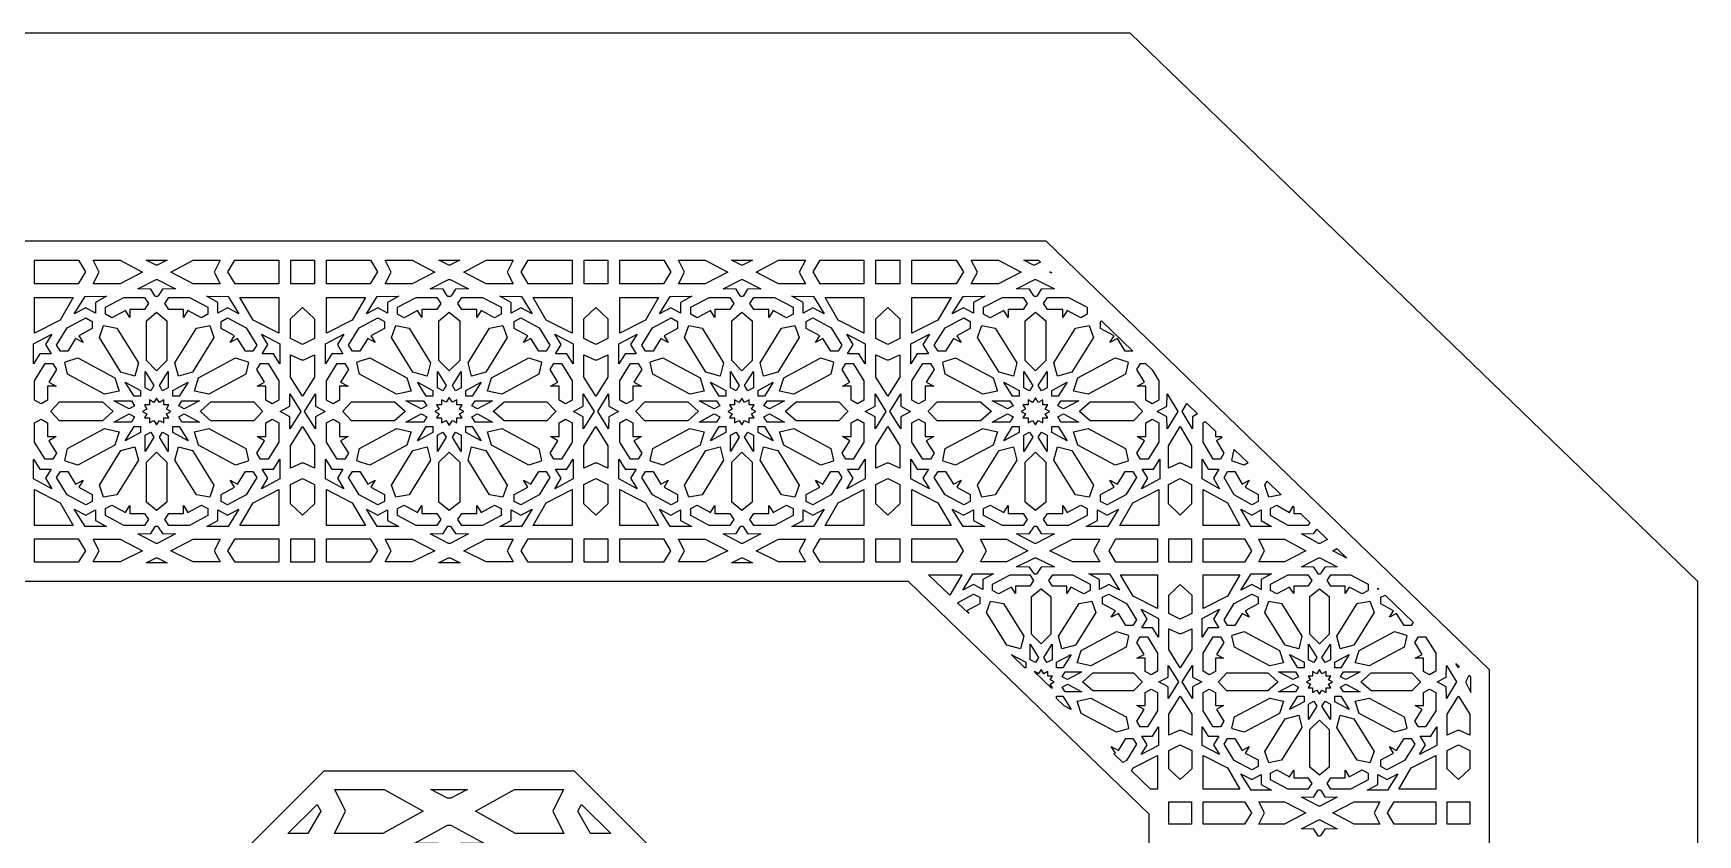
# Model space of a CAD drawing. Extents: x -330 to 330, y -275 to 275.
# Drawn here: x -110 to 330, y 63.1 to 275 of the extents above; entities that cross this region are included whole.
import ezdxf

# ---------------------------------------------------------------- set-up
doc = ezdxf.new("R2010")
doc.units = 0
doc.layers.add('LAYER_1', color=18, linetype='CONTINUOUS')
doc.layers.add('LAYER_2', color=150, linetype='CONTINUOUS')

msp = doc.modelspace()

# ---------------------------------------------------------------- linework, layer by layer
at = {"layer": 'LAYER_1'}
for points in [[(-330, 275), (-330, -275), (330, -275), (330, 130), (180, 275)], [(-96.17, 211.91), (-98.08, 208.73), (-104, 208.73), (-109.61, 208.73), (-109.61, 215), (-98.03, 215)], [(-81.09, 211.87), (-87.01, 208.74), (-94.14, 208.74), (-92.53, 211.87), (-94.14, 215), (-87.01, 215)], [(-77.21, 213.7), (-77.34, 213.72), (-77.47, 213.7), (-80.11, 215), (-74.58, 215)], [(-62.17, 211.87), (-60.56, 208.74), (-67.68, 208.74), (-73.61, 211.87), (-67.68, 215), (-60.56, 215)], [(-45.08, 208.73), (-50.69, 208.73), (-56.62, 208.73), (-58.52, 211.91), (-56.67, 215), (-45.08, 215)], [(-35.62, 208.73), (-41.92, 208.73), (-41.92, 215), (-35.62, 215)], [(-18.98, 211.91), (-20.88, 208.73), (-26.82, 208.73), (-32.44, 208.73), (-32.44, 215), (-20.83, 215)], [(-3.86, 211.87), (-9.79, 208.74), (-16.93, 208.74), (-15.32, 211.87), (-16.93, 215), (-9.79, 215)], [(0.14, 213.7), (0, 213.72), (-0.13, 213.7), (-2.77, 215), (2.78, 215)], [(15.32, 211.87), (16.93, 208.74), (9.79, 208.74), (3.86, 211.87), (9.79, 215), (16.93, 215)], [(32.44, 208.73), (26.82, 208.73), (20.88, 208.73), (18.98, 211.91), (20.83, 215), (32.44, 215)], [(41.92, 208.73), (35.62, 208.73), (35.62, 215), (41.92, 215)], [(58.52, 211.91), (56.62, 208.73), (50.69, 208.73), (45.08, 208.73), (45.08, 215), (56.67, 215)], [(73.61, 211.87), (67.68, 208.74), (60.56, 208.74), (62.17, 211.87), (60.56, 215), (67.68, 215)], [(77.47, 213.7), (77.34, 213.72), (77.21, 213.7), (74.58, 215), (80.11, 215)], [(92.53, 211.87), (94.14, 208.74), (87.01, 208.74), (81.09, 211.87), (87.01, 215), (94.14, 215)], [(109.61, 208.73), (104, 208.73), (98.08, 208.73), (96.17, 211.91), (98.03, 215), (109.61, 215)], [(119.11, 208.73), (112.78, 208.73), (112.78, 215), (119.11, 215)], [(135.9, 211.91), (133.97, 208.73), (127.98, 208.73), (122.31, 208.73), (122.31, 215), (134.03, 215)], [(151.15, 211.87), (145.16, 208.74), (137.96, 208.74), (139.59, 211.87), (137.96, 215), (145.16, 215)], [(156.29, 214.47), (154.73, 213.7), (154.6, 213.72), (154.47, 213.7), (151.83, 215), (155.74, 215)], [(159.28, 211.58), (158.72, 211.87), (158.89, 211.96)], [(-72.37, 207.38), (-75.82, 207.32), (-76.91, 205.59), (-77.06, 205.36), (-77.35, 205.36), (-77.64, 205.36), (-77.79, 205.59), (-78.87, 207.32), (-82.32, 207.38), (-77.48, 209.93), (-77.35, 209.9), (-77.22, 209.93)], [(5.09, 207.38), (1.64, 207.32), (0.54, 205.59), (0.4, 205.36), (0, 205.36), (-0.4, 205.36), (-0.54, 205.59), (-1.64, 207.32), (-5.09, 207.38), (-0.24, 209.93), (0, 209.9), (0.24, 209.93)], [(82.32, 207.38), (78.87, 207.32), (77.79, 205.59), (77.64, 205.36), (77.35, 205.36), (77.06, 205.36), (76.91, 205.59), (75.82, 207.32), (72.37, 207.38), (77.22, 209.93), (77.35, 209.9), (77.48, 209.93)], [(159.97, 207.38), (156.48, 207.32), (155.38, 205.59), (155.23, 205.36), (154.94, 205.36), (154.64, 205.36), (154.49, 205.59), (153.39, 207.32), (149.91, 207.38), (154.8, 209.93), (154.94, 209.9), (155.07, 209.93)], [(-102.83, 199.17), (-109.61, 195.66), (-109.61, 205.17), (-99.38, 205.17)], [(-93.54, 203.81), (-93.54, 201.03), (-96.11, 202.42), (-99.11, 200.84), (-96.27, 205.43), (-90.59, 205.45)], [(-80.54, 205.17), (-79.49, 203.57), (-80.53, 201.98), (-84.47, 201.98), (-84.47, 199.84), (-85.61, 201.69), (-89.18, 199.76), (-90.89, 200.69), (-90.89, 202.54), (-86, 205.17)], [(-63.81, 202.54), (-63.81, 200.69), (-65.52, 199.76), (-69.08, 201.69), (-70.23, 199.84), (-70.23, 201.98), (-74.17, 201.98), (-75.21, 203.57), (-74.16, 205.17), (-68.7, 205.17)], [(-58.43, 205.43), (-55.59, 200.84), (-58.58, 202.42), (-61.16, 201.03), (-61.16, 203.81), (-64.11, 205.45)], [(-45.08, 195.66), (-51.87, 199.17), (-55.32, 205.17), (-45.08, 205.17)], [(-35.6, 199.46), (-35.6, 194.3), (-38.77, 192.7), (-41.93, 194.3), (-41.93, 199.46), (-38.77, 202.45)], [(-25.64, 199.17), (-32.44, 195.66), (-32.44, 205.17), (-22.18, 205.17)], [(-16.33, 203.81), (-16.33, 201.03), (-18.91, 202.42), (-21.92, 200.84), (-19.07, 205.43), (-13.37, 205.45)], [(-3.3, 205.17), (-2.25, 203.57), (-3.3, 201.98), (-7.24, 201.98), (-7.24, 199.84), (-8.39, 201.69), (-11.96, 199.76), (-13.68, 200.69), (-13.68, 202.54), (-8.78, 205.17)], [(13.68, 202.54), (13.68, 200.69), (11.96, 199.76), (8.39, 201.69), (7.24, 199.84), (7.24, 201.98), (3.3, 201.98), (2.25, 203.57), (3.3, 205.17), (8.78, 205.17)], [(19.07, 205.43), (21.92, 200.84), (18.91, 202.42), (16.33, 201.03), (16.33, 203.81), (13.37, 205.45)], [(32.44, 195.66), (25.64, 199.17), (22.18, 205.17), (32.44, 205.17)], [(41.93, 199.46), (41.93, 194.3), (38.77, 192.7), (35.6, 194.3), (35.6, 199.46), (38.77, 202.45)], [(51.87, 199.17), (45.08, 195.66), (45.08, 205.17), (55.32, 205.17)], [(61.16, 203.81), (61.16, 201.03), (58.58, 202.42), (55.59, 200.84), (58.43, 205.43), (64.11, 205.45)], [(74.16, 205.17), (75.21, 203.57), (74.17, 201.98), (70.23, 201.98), (70.23, 199.84), (69.08, 201.69), (65.52, 199.76), (63.81, 200.69), (63.81, 202.54), (68.7, 205.17)], [(90.89, 202.54), (90.89, 200.69), (89.18, 199.76), (85.61, 201.69), (84.47, 199.84), (84.47, 201.98), (80.53, 201.98), (79.49, 203.57), (80.54, 205.17), (86, 205.17)], [(96.27, 205.43), (99.11, 200.84), (96.11, 202.42), (93.54, 201.03), (93.54, 203.81), (90.59, 205.45)], [(109.61, 195.66), (102.83, 199.17), (99.38, 205.17), (109.61, 205.17)], [(119.12, 199.46), (119.12, 194.3), (115.92, 192.7), (112.77, 194.3), (112.77, 199.46), (115.92, 202.45)], [(129.17, 199.17), (122.31, 195.66), (122.31, 205.17), (132.66, 205.17)], [(138.56, 203.81), (138.56, 201.03), (135.96, 202.42), (132.93, 200.84), (135.8, 205.43), (141.55, 205.45)], [(151.71, 205.17), (152.77, 203.57), (151.72, 201.98), (147.74, 201.98), (147.74, 199.84), (146.58, 201.69), (142.97, 199.76), (141.24, 200.69), (141.24, 202.54), (146.19, 205.17)], [(168.63, 202.54), (168.63, 200.69), (166.9, 199.76), (163.29, 201.69), (162.14, 199.84), (162.14, 201.98), (158.16, 201.98), (157.1, 203.57), (158.16, 205.17), (163.68, 205.17)], [(-94.36, 198.81), (-94.36, 196.96), (-97.93, 195.03), (-96.79, 193.19), (-98.76, 194.25), (-100.82, 190.92), (-102.81, 190.92), (-103.79, 192.51), (-100.97, 197.09), (-96.08, 199.73)], [(-74.66, 198.99), (-74.66, 188.43), (-77.35, 185.75), (-80.04, 188.43), (-80.04, 198.99), (-77.35, 201.23)], [(-53.73, 197.09), (-50.9, 192.51), (-51.89, 190.92), (-53.87, 190.92), (-55.94, 194.25), (-57.9, 193.19), (-56.77, 195.03), (-60.33, 196.96), (-60.33, 198.81), (-58.62, 199.73)], [(-17.16, 198.81), (-17.16, 196.96), (-20.74, 195.03), (-19.6, 193.19), (-21.57, 194.25), (-23.63, 190.92), (-25.62, 190.92), (-26.61, 192.51), (-23.78, 197.09), (-18.88, 199.73)], [(2.8, 198.99), (2.8, 188.43), (0, 185.75), (-2.8, 188.43), (-2.8, 198.99), (0, 201.23)], [(23.78, 197.09), (26.61, 192.51), (25.62, 190.92), (23.63, 190.92), (21.57, 194.25), (19.6, 193.19), (20.74, 195.03), (17.16, 196.96), (17.16, 198.81), (18.88, 199.73)], [(60.33, 198.81), (60.33, 196.96), (56.77, 195.03), (57.9, 193.19), (55.94, 194.25), (53.87, 190.92), (51.89, 190.92), (50.9, 192.51), (53.73, 197.09), (58.62, 199.73)], [(80.04, 198.99), (80.04, 188.43), (77.35, 185.75), (74.66, 188.43), (74.66, 198.99), (77.35, 201.23)], [(100.97, 197.09), (103.79, 192.51), (102.81, 190.92), (100.82, 190.92), (98.76, 194.25), (96.79, 193.19), (97.93, 195.03), (94.36, 196.96), (94.36, 198.81), (96.08, 199.73)], [(137.73, 198.81), (137.73, 196.96), (134.12, 195.03), (135.27, 193.19), (133.28, 194.25), (131.2, 190.92), (129.19, 190.92), (128.2, 192.51), (131.05, 197.09), (136, 199.73)], [(157.66, 198.99), (157.66, 188.43), (154.94, 185.75), (152.21, 188.43), (152.21, 198.99), (154.94, 201.23)], [(180.65, 190.92), (178.68, 190.92), (176.59, 194.25), (174.6, 193.19), (175.75, 195.03), (172.15, 196.96), (172.15, 198.81), (172.37, 198.93)], [(-106.76, 192.66), (-105.27, 190.26), (-108.24, 190.26), (-109.91, 187.62), (-109.91, 192.84), (-105.06, 195.46)], [(-87.84, 197.03), (-82.19, 187.87), (-83.1, 184.32), (-86.86, 185.37), (-92.5, 194.52), (-91.37, 197.71)], [(-62.2, 194.52), (-67.84, 185.37), (-71.6, 184.32), (-72.51, 187.87), (-66.85, 197.03), (-63.33, 197.71)], [(-44.79, 192.84), (-44.79, 187.62), (-46.46, 190.26), (-49.42, 190.26), (-47.94, 192.66), (-49.63, 195.46)], [(-29.58, 192.66), (-28.1, 190.26), (-31.07, 190.26), (-32.74, 187.62), (-32.74, 192.84), (-27.88, 195.46)], [(-10.62, 197.03), (-4.96, 187.87), (-5.87, 184.32), (-9.64, 185.37), (-15.29, 194.52), (-14.16, 197.71)], [(15.29, 194.52), (9.64, 185.37), (5.87, 184.32), (4.96, 187.87), (10.62, 197.03), (14.16, 197.71)], [(32.74, 192.84), (32.74, 187.62), (31.07, 190.26), (28.1, 190.26), (29.58, 192.66), (27.88, 195.46)], [(47.94, 192.66), (49.42, 190.26), (46.46, 190.26), (44.79, 187.62), (44.79, 192.84), (49.63, 195.46)], [(66.85, 197.03), (72.51, 187.87), (71.6, 184.32), (67.84, 185.37), (62.2, 194.52), (63.33, 197.71)], [(92.5, 194.52), (86.86, 185.37), (83.1, 184.32), (82.19, 187.87), (87.84, 197.03), (91.37, 197.71)], [(109.91, 192.84), (109.91, 187.62), (108.24, 190.26), (105.27, 190.26), (106.76, 192.66), (105.06, 195.46)], [(125.2, 192.66), (126.7, 190.26), (123.7, 190.26), (122.01, 187.62), (122.01, 192.84), (126.91, 195.46)], [(144.32, 197.03), (150.04, 187.87), (149.12, 184.32), (145.32, 185.37), (139.62, 194.52), (140.76, 197.71)], [(170.26, 194.52), (164.55, 185.37), (160.75, 184.32), (159.83, 187.87), (165.55, 197.03), (169.12, 197.71)], [(-35.6, 184.1), (-38.77, 179.01), (-41.93, 184.1), (-41.93, 189.97), (-39.07, 188.66), (-38.47, 188.66), (-35.6, 189.97)], [(41.93, 184.1), (38.77, 179.01), (35.6, 184.1), (35.6, 189.97), (38.47, 188.66), (39.07, 188.66), (41.93, 189.97)], [(119.12, 184.1), (115.92, 179.01), (112.77, 184.1), (112.77, 189.97), (115.63, 188.66), (116.23, 188.66), (119.12, 189.97)], [(-104.81, 187.66), (-103.82, 186.06), (-105.89, 182.73), (-103.92, 181.66), (-106.19, 181.66), (-106.19, 177.98), (-107.89, 177), (-109.61, 177.99), (-109.61, 183.09), (-106.79, 187.66)], [(-88.41, 183.88), (-87.3, 180.38), (-91.12, 179.54), (-100.9, 184.82), (-101.59, 187.96), (-101.46, 188.16), (-98.21, 189.17)], [(-78.06, 181.83), (-78.91, 180.45), (-80.39, 181.25), (-80.39, 185.59)], [(-74.31, 181.25), (-75.79, 180.45), (-76.63, 181.83), (-74.31, 185.59)], [(-53.23, 188.16), (-53.1, 187.96), (-53.79, 184.82), (-63.57, 179.54), (-67.39, 180.38), (-66.28, 183.88), (-56.48, 189.17)], [(-45.08, 183.09), (-45.08, 177.99), (-46.8, 177), (-48.51, 177.98), (-48.51, 181.66), (-50.78, 181.66), (-48.81, 182.73), (-50.87, 186.06), (-49.89, 187.66), (-47.9, 187.66)], [(-27.63, 187.66), (-26.64, 186.06), (-28.71, 182.73), (-26.74, 181.66), (-29.01, 181.66), (-29.01, 177.98), (-30.72, 177), (-32.44, 177.99), (-32.44, 183.09), (-29.62, 187.66)], [(-11.2, 183.88), (-10.08, 180.38), (-13.91, 179.54), (-23.71, 184.82), (-24.41, 187.96), (-24.28, 188.16), (-21.02, 189.17)], [(-0.82, 181.83), (-1.67, 180.45), (-3.15, 181.25), (-3.15, 185.59)], [(3.15, 181.25), (1.67, 180.45), (0.82, 181.83), (3.15, 185.59)], [(24.28, 188.16), (24.41, 187.96), (23.71, 184.82), (13.91, 179.54), (10.08, 180.38), (11.2, 183.88), (21.02, 189.17)], [(32.44, 183.09), (32.44, 177.99), (30.72, 177), (29.01, 177.98), (29.01, 181.66), (26.74, 181.66), (28.71, 182.73), (26.64, 186.06), (27.63, 187.66), (29.62, 187.66)], [(49.89, 187.66), (50.87, 186.06), (48.81, 182.73), (50.78, 181.66), (48.51, 181.66), (48.51, 177.98), (46.8, 177), (45.08, 177.99), (45.08, 183.09), (47.9, 187.66)], [(66.28, 183.88), (67.39, 180.38), (63.57, 179.54), (53.79, 184.82), (53.1, 187.96), (53.23, 188.16), (56.48, 189.17)], [(76.63, 181.83), (75.79, 180.45), (74.31, 181.25), (74.31, 185.59)], [(80.39, 181.25), (78.91, 180.45), (78.06, 181.83), (80.39, 185.59)], [(101.46, 188.16), (101.59, 187.96), (100.9, 184.82), (91.12, 179.54), (87.3, 180.38), (88.41, 183.88), (98.21, 189.17)], [(109.61, 183.09), (109.61, 177.99), (107.89, 177), (106.19, 177.98), (106.19, 181.66), (103.92, 181.66), (105.89, 182.73), (103.82, 186.06), (104.81, 187.66), (106.79, 187.66)], [(127.16, 187.66), (128.16, 186.06), (126.07, 182.73), (128.07, 181.66), (125.77, 181.66), (125.77, 177.98), (124.05, 177), (122.31, 177.99), (122.31, 183.09), (125.16, 187.66)], [(143.75, 183.88), (144.87, 180.38), (141.01, 179.54), (131.12, 184.82), (130.42, 187.96), (130.55, 188.16), (133.84, 189.17)], [(154.21, 181.83), (153.36, 180.45), (151.86, 181.25), (151.86, 185.59)], [(158.01, 181.25), (156.52, 180.45), (155.66, 181.83), (158.01, 185.59)], [(179.33, 188.16), (179.46, 187.96), (178.76, 184.82), (168.87, 179.54), (165, 180.38), (166.13, 183.88), (176.04, 189.17)], [(185.76, 185.98), (187.57, 183.09), (187.57, 177.99), (185.83, 177), (184.1, 177.98), (184.1, 181.66), (181.81, 181.66), (183.8, 182.73), (181.71, 186.06), (182.71, 187.66), (184.02, 187.66)], [(-81.61, 180.57), (-81.61, 179), (-83.32, 179), (-85.63, 182.75)], [(-71.38, 179), (-73.08, 179), (-73.08, 180.57), (-69.06, 182.75)], [(-4.38, 180.57), (-4.38, 179), (-6.09, 179), (-8.41, 182.75)], [(6.09, 179), (4.38, 179), (4.38, 180.57), (8.41, 182.75)], [(73.08, 180.57), (73.08, 179), (71.38, 179), (69.06, 182.75)], [(83.32, 179), (81.61, 179), (81.61, 180.57), (85.63, 182.75)], [(150.62, 180.57), (150.62, 179), (148.9, 179), (146.56, 182.75)], [(160.98, 179), (159.25, 179), (159.25, 180.57), (163.32, 182.75)], [(-88.9, 175.06), (-88.93, 175), (-88.9, 174.94), (-91.68, 172.48), (-102.99, 172.48), (-105.27, 174.88), (-105.32, 175), (-105.27, 175.12), (-102.99, 177.52), (-91.68, 177.52)], [(-84.02, 177.83), (-83.18, 176.47), (-84.65, 175.67), (-88.65, 177.83)], [(-74.77, 174.38), (-73.63, 175), (-74.77, 175.62), (-74.09, 176.72), (-75.43, 176.72), (-75.43, 178.04), (-76.63, 177.39), (-77.35, 178.55), (-78.07, 177.39), (-79.27, 178.04), (-79.27, 176.72), (-80.6, 176.72), (-79.92, 175.62), (-81.07, 175), (-79.92, 174.38), (-80.6, 173.28), (-79.27, 173.28), (-79.27, 171.96), (-78.07, 172.61), (-77.35, 171.45), (-76.63, 172.61), (-75.43, 171.96), (-75.43, 173.28), (-74.09, 173.28)], [(-70.05, 175.67), (-71.52, 176.47), (-70.67, 177.83), (-66.04, 177.83)], [(-51.7, 177.52), (-49.43, 175.12), (-49.38, 175), (-49.43, 174.88), (-51.7, 172.48), (-63.02, 172.48), (-65.79, 174.94), (-65.77, 175), (-65.79, 175.06), (-63.02, 177.52)], [(-39.28, 175), (-42.13, 170.38), (-42.16, 173.61), (-44.72, 175), (-42.16, 176.39), (-42.13, 179.62)], [(-35.37, 176.39), (-32.81, 175), (-35.37, 173.61), (-35.4, 170.38), (-38.26, 175), (-35.4, 179.62)], [(-11.69, 175.06), (-11.71, 175), (-11.69, 174.94), (-14.47, 172.48), (-25.81, 172.48), (-28.09, 174.88), (-28.14, 175), (-28.09, 175.12), (-25.81, 177.52), (-14.47, 177.52)], [(-6.8, 177.83), (-5.95, 176.47), (-7.42, 175.67), (-11.44, 177.83)], [(2.03, 176.72), (2.03, 178.04), (0.86, 177.41), (0, 178.68), (-0.86, 177.41), (-2.03, 178.04), (-2.03, 176.72), (-3.37, 176.72), (-2.69, 175.62), (-3.84, 175), (-2.69, 174.38), (-3.37, 173.28), (-2.03, 173.28), (-2.03, 171.96), (-0.86, 172.59), (0, 171.32), (0.86, 172.59), (2.03, 171.96), (2.03, 173.28), (3.37, 173.28), (2.69, 174.38), (3.84, 175), (2.69, 175.62), (3.37, 176.72)], [(7.42, 175.67), (5.95, 176.47), (6.8, 177.83), (11.44, 177.83)], [(25.81, 177.52), (28.09, 175.12), (28.14, 175), (28.09, 174.88), (25.81, 172.48), (14.47, 172.48), (11.69, 174.94), (11.71, 175), (11.69, 175.06), (14.47, 177.52)], [(38.26, 175), (35.4, 170.38), (35.37, 173.61), (32.81, 175), (35.37, 176.39), (35.4, 179.62)], [(42.16, 176.39), (44.72, 175), (42.16, 173.61), (42.13, 170.38), (39.28, 175), (42.13, 179.62)], [(65.79, 175.06), (65.77, 175), (65.79, 174.94), (63.02, 172.48), (51.7, 172.48), (49.43, 174.88), (49.38, 175), (49.43, 175.12), (51.7, 177.52), (63.02, 177.52)], [(70.67, 177.83), (71.52, 176.47), (70.05, 175.67), (66.04, 177.83)], [(79.92, 175.62), (80.6, 176.72), (79.27, 176.72), (79.27, 178.04), (78.07, 177.39), (77.35, 178.55), (76.63, 177.39), (75.43, 178.04), (75.43, 176.72), (74.09, 176.72), (74.77, 175.62), (73.63, 175), (74.77, 174.38), (74.09, 173.28), (75.43, 173.28), (75.43, 171.96), (76.63, 172.61), (77.35, 171.45), (78.07, 172.61), (79.27, 171.96), (79.27, 173.28), (80.6, 173.28), (79.92, 174.38), (81.07, 175)], [(84.65, 175.67), (83.18, 176.47), (84.02, 177.83), (88.65, 177.83)], [(102.99, 177.52), (105.27, 175.12), (105.32, 175), (105.27, 174.88), (102.99, 172.48), (91.68, 172.48), (88.9, 174.94), (88.93, 175), (88.9, 175.06), (91.68, 177.52)], [(115.41, 175), (112.57, 170.38), (112.54, 173.61), (109.97, 175), (112.54, 176.39), (112.57, 179.62)], [(119.35, 176.39), (121.94, 175), (119.35, 173.61), (119.32, 170.38), (116.44, 175), (119.32, 179.62)], [(143.25, 175.06), (143.22, 175), (143.25, 174.94), (140.45, 172.48), (129, 172.48), (126.7, 174.88), (126.65, 175), (126.7, 175.12), (129, 177.52), (140.45, 177.52)], [(148.19, 177.83), (149.04, 176.47), (147.55, 175.67), (143.51, 177.83)], [(151.17, 175), (152.33, 174.38), (151.64, 173.28), (152.98, 173.28), (152.98, 171.95), (154.2, 172.6), (154.94, 171.43), (155.67, 172.6), (156.89, 171.95), (156.89, 173.28), (158.24, 173.28), (157.55, 174.38), (158.71, 175), (157.55, 175.62), (158.24, 176.72), (156.89, 176.72), (156.89, 178.05), (155.67, 177.4), (154.94, 178.57), (154.2, 177.4), (152.98, 178.05), (152.98, 176.72), (151.64, 176.72), (152.33, 175.62)], [(162.32, 175.67), (160.83, 176.47), (161.69, 177.83), (166.37, 177.83)], [(180.87, 177.52), (183.17, 175.12), (183.22, 175), (183.17, 174.88), (180.87, 172.48), (169.43, 172.48), (166.62, 174.94), (166.65, 175), (166.62, 175.06), (169.43, 177.52)], [(192.57, 175), (189.72, 170.38), (189.69, 173.61), (187.13, 175), (189.69, 176.39), (189.72, 179.62)], [(197.78, 174.36), (196.46, 173.61), (196.43, 170.38), (193.72, 175), (194.95, 177.1)], [(-106.19, 172.02), (-106.19, 168.34), (-103.92, 168.34), (-105.89, 167.27), (-103.82, 163.94), (-104.81, 162.34), (-106.79, 162.34), (-109.61, 166.91), (-109.61, 172.01), (-107.89, 173)], [(-83.18, 173.53), (-84.02, 172.17), (-88.65, 172.17), (-84.65, 174.33)], [(-66.04, 172.17), (-70.67, 172.17), (-71.52, 173.53), (-70.05, 174.33)], [(-45.08, 172.01), (-45.08, 166.91), (-47.9, 162.34), (-49.89, 162.34), (-50.87, 163.94), (-48.81, 167.27), (-50.78, 168.34), (-48.51, 168.34), (-48.51, 172.02), (-46.8, 173)], [(-29.01, 172.02), (-29.01, 168.34), (-26.74, 168.34), (-28.71, 167.27), (-26.64, 163.94), (-27.63, 162.34), (-29.62, 162.34), (-32.44, 166.91), (-32.44, 172.01), (-30.72, 173)], [(-5.95, 173.53), (-6.8, 172.17), (-11.44, 172.17), (-7.42, 174.33)], [(11.44, 172.17), (6.8, 172.17), (5.95, 173.53), (7.42, 174.33)], [(32.44, 172.01), (32.44, 166.91), (29.62, 162.34), (27.63, 162.34), (26.64, 163.94), (28.71, 167.27), (26.74, 168.34), (29.01, 168.34), (29.01, 172.02), (30.72, 173)], [(48.51, 172.02), (48.51, 168.34), (50.78, 168.34), (48.81, 167.27), (50.87, 163.94), (49.89, 162.34), (47.9, 162.34), (45.08, 166.91), (45.08, 172.01), (46.8, 173)], [(71.52, 173.53), (70.67, 172.17), (66.04, 172.17), (70.05, 174.33)], [(88.65, 172.17), (84.02, 172.17), (83.18, 173.53), (84.65, 174.33)], [(109.61, 172.01), (109.61, 166.91), (106.79, 162.34), (104.81, 162.34), (103.82, 163.94), (105.89, 167.27), (103.92, 168.34), (106.19, 168.34), (106.19, 172.02), (107.89, 173)], [(125.77, 172.02), (125.77, 168.34), (128.07, 168.34), (126.07, 167.27), (128.16, 163.94), (127.16, 162.34), (125.16, 162.34), (122.31, 166.91), (122.31, 172.01), (124.05, 173)], [(149.04, 173.53), (148.19, 172.17), (143.51, 172.17), (147.55, 174.33)], [(166.37, 172.17), (161.69, 172.17), (160.83, 173.53), (162.32, 174.33)], [(187.57, 172.01), (187.57, 166.91), (184.72, 162.34), (182.71, 162.34), (181.71, 163.94), (183.8, 167.27), (181.81, 168.34), (184.1, 168.34), (184.1, 172.02), (185.83, 173)], [(202.51, 169.79), (202.51, 168.34), (204.01, 168.34), (204.26, 168.1), (202.8, 167.27), (204.76, 163.94), (203.82, 162.34), (201.93, 162.34), (199.25, 166.91), (199.25, 172.01), (199.84, 172.37)], [(-87.3, 169.62), (-88.41, 166.12), (-98.21, 160.83), (-101.46, 161.84), (-101.59, 162.04), (-100.9, 165.18), (-91.12, 170.46)], [(-81.61, 169.43), (-85.63, 167.25), (-83.32, 171), (-81.61, 171)], [(-78.06, 168.17), (-80.39, 164.41), (-80.39, 168.75), (-78.91, 169.55)], [(-74.31, 168.75), (-74.31, 164.41), (-76.63, 168.17), (-75.79, 169.55)], [(-71.38, 171), (-69.06, 167.25), (-73.08, 169.43), (-73.08, 171)], [(-53.79, 165.18), (-53.1, 162.04), (-53.23, 161.84), (-56.48, 160.83), (-66.28, 166.12), (-67.39, 169.62), (-63.57, 170.46)], [(-35.6, 165.9), (-35.6, 160.03), (-38.47, 161.34), (-39.07, 161.34), (-41.93, 160.03), (-41.93, 165.9), (-38.77, 170.99)], [(-10.08, 169.62), (-11.2, 166.12), (-21.02, 160.83), (-24.28, 161.84), (-24.41, 162.04), (-23.71, 165.18), (-13.91, 170.46)], [(-4.38, 169.43), (-8.41, 167.25), (-6.09, 171), (-4.38, 171)], [(-0.82, 168.17), (-3.15, 164.41), (-3.15, 168.75), (-1.67, 169.55)], [(3.15, 168.75), (3.15, 164.41), (0.82, 168.17), (1.67, 169.55)], [(6.09, 171), (8.41, 167.25), (4.38, 169.43), (4.38, 171)], [(23.71, 165.18), (24.41, 162.04), (24.28, 161.84), (21.02, 160.83), (11.2, 166.12), (10.08, 169.62), (13.91, 170.46)], [(41.93, 165.9), (41.93, 160.03), (39.07, 161.34), (38.47, 161.34), (35.6, 160.03), (35.6, 165.9), (38.77, 170.99)], [(67.39, 169.62), (66.28, 166.12), (56.48, 160.83), (53.23, 161.84), (53.1, 162.04), (53.79, 165.18), (63.57, 170.46)], [(73.08, 169.43), (69.06, 167.25), (71.38, 171), (73.08, 171)], [(76.63, 168.17), (74.31, 164.41), (74.31, 168.75), (75.79, 169.55)], [(80.39, 168.75), (80.39, 164.41), (78.06, 168.17), (78.91, 169.55)], [(83.32, 171), (85.63, 167.25), (81.61, 169.43), (81.61, 171)], [(100.9, 165.18), (101.59, 162.04), (101.46, 161.84), (98.21, 160.83), (88.41, 166.12), (87.3, 169.62), (91.12, 170.46)], [(119.12, 165.9), (119.12, 160.03), (116.23, 161.34), (115.63, 161.34), (112.77, 160.03), (112.77, 165.9), (115.92, 170.99)], [(144.87, 169.62), (143.75, 166.12), (133.84, 160.83), (130.55, 161.84), (130.42, 162.04), (131.12, 165.18), (141.01, 170.46)], [(150.62, 169.43), (146.56, 167.25), (148.9, 171), (150.62, 171)], [(154.21, 168.17), (151.86, 164.41), (151.86, 168.75), (153.36, 169.55)], [(158.01, 168.75), (158.01, 164.41), (155.66, 168.17), (156.52, 169.55)], [(160.98, 171), (163.32, 167.25), (159.25, 169.43), (159.25, 171)], [(178.76, 165.18), (179.46, 162.04), (179.33, 161.84), (176.04, 160.83), (166.13, 166.12), (165, 169.62), (168.87, 170.46)], [(196.23, 165.9), (196.23, 160.03), (193.47, 161.34), (192.89, 161.34), (190.13, 160.03), (190.13, 165.9), (193.18, 170.99)], [(-82.19, 162.13), (-87.84, 152.97), (-91.37, 152.29), (-92.5, 155.48), (-86.86, 164.63), (-83.1, 165.68)], [(-74.66, 161.57), (-74.66, 151.01), (-77.35, 148.77), (-80.04, 151.01), (-80.04, 161.57), (-77.35, 164.25)], [(-67.84, 164.63), (-62.2, 155.48), (-63.33, 152.29), (-66.85, 152.97), (-72.51, 162.13), (-71.6, 165.68)], [(-4.96, 162.13), (-10.62, 152.97), (-14.16, 152.29), (-15.29, 155.48), (-9.64, 164.63), (-5.87, 165.68)], [(2.8, 161.57), (2.8, 151.01), (0, 148.77), (-2.8, 151.01), (-2.8, 161.57), (0, 164.25)], [(9.64, 164.63), (15.29, 155.48), (14.16, 152.29), (10.62, 152.97), (4.96, 162.13), (5.87, 165.68)], [(72.51, 162.13), (66.85, 152.97), (63.33, 152.29), (62.2, 155.48), (67.84, 164.63), (71.6, 165.68)], [(80.04, 161.57), (80.04, 151.01), (77.35, 148.77), (74.66, 151.01), (74.66, 161.57), (77.35, 164.25)], [(86.86, 164.63), (92.5, 155.48), (91.37, 152.29), (87.84, 152.97), (82.19, 162.13), (83.1, 165.68)], [(150.04, 162.13), (144.32, 152.97), (140.76, 152.29), (139.62, 155.48), (145.32, 164.63), (149.12, 165.68)], [(157.66, 161.57), (157.66, 151.01), (154.94, 148.77), (152.21, 151.01), (152.21, 161.57), (154.94, 164.25)], [(164.55, 164.63), (170.26, 155.48), (169.12, 152.29), (165.55, 152.97), (159.83, 162.13), (160.75, 165.68)], [(211.16, 161.42), (210.11, 160.83), (207.01, 161.84), (206.89, 162.04), (207.5, 164.96)], [(-108.24, 159.74), (-105.27, 159.74), (-106.76, 157.34), (-105.06, 154.54), (-109.91, 157.16), (-109.91, 162.38)], [(-98.76, 155.75), (-96.79, 156.81), (-97.93, 154.97), (-94.36, 153.04), (-94.36, 151.19), (-96.08, 150.27), (-100.97, 152.91), (-103.79, 157.49), (-102.81, 159.08), (-100.82, 159.08)], [(-51.89, 159.08), (-50.9, 157.49), (-53.73, 152.91), (-58.62, 150.27), (-60.33, 151.19), (-60.33, 153.04), (-56.77, 154.97), (-57.9, 156.81), (-55.94, 155.75), (-53.87, 159.08)], [(-44.79, 157.16), (-49.63, 154.54), (-47.94, 157.34), (-49.42, 159.74), (-46.46, 159.74), (-44.79, 162.38)], [(-31.07, 159.74), (-28.1, 159.74), (-29.58, 157.34), (-27.88, 154.54), (-32.74, 157.16), (-32.74, 162.38)], [(-21.57, 155.75), (-19.6, 156.81), (-20.74, 154.97), (-17.16, 153.04), (-17.16, 151.19), (-18.88, 150.27), (-23.78, 152.91), (-26.61, 157.49), (-25.62, 159.08), (-23.63, 159.08)], [(25.62, 159.08), (26.61, 157.49), (23.78, 152.91), (18.88, 150.27), (17.16, 151.19), (17.16, 153.04), (20.74, 154.97), (19.6, 156.81), (21.57, 155.75), (23.63, 159.08)], [(32.74, 157.16), (27.88, 154.54), (29.58, 157.34), (28.1, 159.74), (31.07, 159.74), (32.74, 162.38)], [(46.46, 159.74), (49.42, 159.74), (47.94, 157.34), (49.63, 154.54), (44.79, 157.16), (44.79, 162.38)], [(55.94, 155.75), (57.9, 156.81), (56.77, 154.97), (60.33, 153.04), (60.33, 151.19), (58.62, 150.27), (53.73, 152.91), (50.9, 157.49), (51.89, 159.08), (53.87, 159.08)], [(102.81, 159.08), (103.79, 157.49), (100.97, 152.91), (96.08, 150.27), (94.36, 151.19), (94.36, 153.04), (97.93, 154.97), (96.79, 156.81), (98.76, 155.75), (100.82, 159.08)], [(109.91, 157.16), (105.06, 154.54), (106.76, 157.34), (105.27, 159.74), (108.24, 159.74), (109.91, 162.38)], [(123.7, 159.74), (126.7, 159.74), (125.2, 157.34), (126.91, 154.54), (122.01, 157.16), (122.01, 162.38)], [(133.28, 155.75), (135.27, 156.81), (134.12, 154.97), (137.73, 153.04), (137.73, 151.19), (136, 150.27), (131.05, 152.91), (128.2, 157.49), (129.19, 159.08), (131.2, 159.08)], [(180.68, 159.08), (181.68, 157.49), (178.82, 152.91), (173.88, 150.27), (172.15, 151.19), (172.15, 153.04), (175.75, 154.97), (174.6, 156.81), (176.59, 155.75), (178.68, 159.08)], [(187.86, 157.16), (182.96, 154.54), (184.68, 157.34), (183.18, 159.74), (186.18, 159.74), (187.86, 162.38)], [(200.56, 159.74), (203.38, 159.74), (201.97, 157.34), (203.58, 154.54), (198.97, 157.16), (198.97, 162.38)], [(209.59, 155.75), (211.46, 156.81), (210.38, 154.97), (213.78, 153.04), (213.78, 151.19), (212.15, 150.27), (207.49, 152.91), (204.8, 157.49), (205.73, 159.08), (207.63, 159.08)], [(-102.83, 150.83), (-99.38, 144.83), (-109.61, 144.83), (-109.61, 154.34)], [(-45.08, 144.83), (-55.32, 144.83), (-51.87, 150.83), (-45.08, 154.34)], [(-35.6, 155.7), (-35.6, 150.54), (-38.77, 147.55), (-41.93, 150.54), (-41.93, 155.7), (-38.77, 157.3)], [(-25.64, 150.83), (-22.18, 144.83), (-32.44, 144.83), (-32.44, 154.34)], [(32.44, 144.83), (22.18, 144.83), (25.64, 150.83), (32.44, 154.34)], [(41.93, 155.7), (41.93, 150.54), (38.77, 147.55), (35.6, 150.54), (35.6, 155.7), (38.77, 157.3)], [(51.87, 150.83), (55.32, 144.83), (45.08, 144.83), (45.08, 154.34)], [(109.61, 144.83), (99.38, 144.83), (102.83, 150.83), (109.61, 154.34)], [(119.12, 155.7), (119.12, 150.54), (115.92, 147.55), (112.77, 150.54), (112.77, 155.7), (115.92, 157.3)], [(129.17, 150.83), (132.66, 144.83), (122.31, 144.83), (122.31, 154.34)], [(187.57, 144.83), (177.21, 144.83), (180.71, 150.83), (187.57, 154.34)], [(196.23, 155.7), (196.23, 150.54), (193.18, 147.55), (190.13, 150.54), (190.13, 155.7), (193.18, 157.3)], [(205.71, 150.83), (209, 144.83), (199.25, 144.83), (199.25, 154.34)], [(219.93, 152.95), (216.64, 152.29), (215.56, 155.48), (216.19, 156.56)], [(-85.61, 148.31), (-84.47, 150.16), (-84.47, 148.02), (-80.53, 148.02), (-79.49, 146.43), (-80.54, 144.83), (-86, 144.83), (-90.89, 147.46), (-90.89, 149.31), (-89.18, 150.24)], [(-63.81, 149.31), (-63.81, 147.46), (-68.7, 144.83), (-74.16, 144.83), (-75.21, 146.43), (-74.17, 148.02), (-70.23, 148.02), (-70.23, 150.16), (-69.08, 148.31), (-65.52, 150.24)], [(-8.39, 148.31), (-7.24, 150.16), (-7.24, 148.02), (-3.3, 148.02), (-2.25, 146.43), (-3.3, 144.83), (-8.78, 144.83), (-13.68, 147.46), (-13.68, 149.31), (-11.96, 150.24)], [(13.68, 149.31), (13.68, 147.46), (8.78, 144.83), (3.3, 144.83), (2.25, 146.43), (3.3, 148.02), (7.24, 148.02), (7.24, 150.16), (8.39, 148.31), (11.96, 150.24)], [(69.08, 148.31), (70.23, 150.16), (70.23, 148.02), (74.17, 148.02), (75.21, 146.43), (74.16, 144.83), (68.7, 144.83), (63.81, 147.46), (63.81, 149.31), (65.52, 150.24)], [(90.89, 149.31), (90.89, 147.46), (86, 144.83), (80.54, 144.83), (79.49, 146.43), (80.53, 148.02), (84.47, 148.02), (84.47, 150.16), (85.61, 148.31), (89.18, 150.24)], [(146.58, 148.31), (147.74, 150.16), (147.74, 148.02), (151.72, 148.02), (152.77, 146.43), (151.71, 144.83), (146.19, 144.83), (141.24, 147.46), (141.24, 149.31), (142.97, 150.24)], [(168.63, 149.31), (168.63, 147.46), (163.68, 144.83), (158.16, 144.83), (157.1, 146.43), (158.16, 148.02), (162.14, 148.02), (162.14, 150.16), (163.29, 148.31), (166.9, 150.24)], [(222.12, 148.31), (223.07, 149.92), (223.21, 149.78), (223.21, 148.02), (225.03, 148.02), (227.48, 145.66), (226.96, 144.83), (221.76, 144.83), (217.09, 147.46), (217.09, 149.31), (218.72, 150.24)], [(-96.11, 147.58), (-93.54, 148.97), (-93.54, 146.19), (-90.59, 144.55), (-96.27, 144.57), (-99.11, 149.16)], [(-58.43, 144.57), (-64.11, 144.55), (-61.16, 146.19), (-61.16, 148.97), (-58.58, 147.58), (-55.59, 149.16)], [(-18.91, 147.58), (-16.33, 148.97), (-16.33, 146.19), (-13.37, 144.55), (-19.07, 144.57), (-21.92, 149.16)], [(19.07, 144.57), (13.37, 144.55), (16.33, 146.19), (16.33, 148.97), (18.91, 147.58), (21.92, 149.16)], [(58.58, 147.58), (61.16, 148.97), (61.16, 146.19), (64.11, 144.55), (58.43, 144.57), (55.59, 149.16)], [(96.27, 144.57), (90.59, 144.55), (93.54, 146.19), (93.54, 148.97), (96.11, 147.58), (99.11, 149.16)], [(135.96, 147.58), (138.56, 148.97), (138.56, 146.19), (141.55, 144.55), (135.8, 144.57), (132.93, 149.16)], [(174.07, 144.57), (168.32, 144.55), (171.31, 146.19), (171.31, 148.97), (173.91, 147.58), (176.94, 149.16)], [(212.11, 147.58), (214.57, 148.97), (214.57, 146.19), (217.38, 144.55), (211.97, 144.57), (209.26, 149.16)], [(-96.2, 138.13), (-98.08, 135.18), (-109.61, 135.18), (-109.61, 138.13), (-109.61, 141.27), (-98.08, 141.27)], [(-81.09, 138.13), (-87.01, 135.19), (-94.14, 135.19), (-92.53, 138.13), (-94.14, 141.26), (-87.01, 141.26)], [(-76.91, 144.41), (-75.82, 142.68), (-72.37, 142.62), (-77.22, 140.07), (-77.35, 140.1), (-77.48, 140.07), (-82.32, 142.62), (-78.87, 142.68), (-77.79, 144.41), (-77.64, 144.64), (-77.35, 144.64), (-77.06, 144.64)], [(-62.17, 138.13), (-60.56, 135.19), (-67.68, 135.19), (-73.61, 138.13), (-67.68, 141.26), (-60.56, 141.26)], [(-45.08, 138.13), (-45.08, 135.18), (-56.62, 135.18), (-58.5, 138.13), (-56.62, 141.27), (-45.08, 141.27)], [(-35.62, 138.13), (-35.62, 135.17), (-41.92, 135.17), (-41.92, 138.13), (-41.92, 141.27), (-35.62, 141.27)], [(-19, 138.13), (-20.88, 135.18), (-32.44, 135.18), (-32.44, 138.13), (-32.44, 141.27), (-20.88, 141.27)], [(-3.86, 138.13), (-9.79, 135.19), (-16.93, 135.19), (-15.32, 138.13), (-16.93, 141.26), (-9.79, 141.26)], [(0.54, 144.41), (1.64, 142.68), (5.09, 142.62), (0.24, 140.07), (0, 140.1), (-0.24, 140.07), (-5.09, 142.62), (-1.64, 142.68), (-0.54, 144.41), (-0.4, 144.64), (0, 144.64), (0.4, 144.64)], [(15.32, 138.13), (16.93, 135.19), (9.79, 135.19), (3.86, 138.13), (9.79, 141.26), (16.93, 141.26)], [(32.44, 138.13), (32.44, 135.18), (20.88, 135.18), (19, 138.13), (20.88, 141.27), (32.44, 141.27)], [(41.92, 138.13), (41.92, 135.17), (35.62, 135.17), (35.62, 138.13), (35.62, 141.27), (41.92, 141.27)], [(58.5, 138.13), (56.62, 135.18), (45.08, 135.18), (45.08, 138.13), (45.08, 141.27), (56.62, 141.27)], [(73.61, 138.13), (67.68, 135.19), (60.56, 135.19), (62.17, 138.13), (60.56, 141.26), (67.68, 141.26)], [(77.79, 144.41), (78.87, 142.68), (82.32, 142.62), (77.48, 140.07), (77.35, 140.1), (77.22, 140.07), (72.37, 142.62), (75.82, 142.68), (76.91, 144.41), (77.06, 144.64), (77.35, 144.64), (77.64, 144.64)], [(92.53, 138.13), (94.14, 135.19), (87.01, 135.19), (81.09, 138.13), (87.01, 141.26), (94.14, 141.26)], [(109.61, 138.13), (109.61, 135.18), (98.08, 135.18), (96.2, 138.13), (98.08, 141.27), (109.61, 141.27)], [(119.11, 138.13), (119.11, 135.17), (112.78, 135.17), (112.78, 138.13), (112.78, 141.27), (119.11, 141.27)], [(135.88, 138.13), (133.97, 135.18), (122.31, 135.18), (122.31, 138.13), (122.31, 141.27), (133.97, 141.27)], [(152.89, 138.13), (147.25, 135.19), (140.46, 135.19), (141.99, 138.13), (140.46, 141.26), (147.25, 141.26)], [(155.38, 144.41), (156.48, 142.68), (159.97, 142.62), (155.07, 140.07), (154.94, 140.1), (154.8, 140.07), (149.91, 142.62), (153.39, 142.68), (154.49, 144.41), (154.64, 144.64), (154.94, 144.64), (155.23, 144.64)], [(170.29, 138.13), (171.92, 135.19), (164.71, 135.19), (158.72, 138.13), (164.71, 141.26), (171.92, 141.26)], [(187.21, 138.13), (187.21, 135.18), (176.22, 135.18), (174.43, 138.13), (176.22, 141.27), (187.21, 141.27)], [(196.23, 138.13), (196.23, 135.17), (190.23, 135.17), (190.23, 138.13), (190.23, 141.27), (196.23, 141.27)], [(212.03, 138.13), (210.24, 135.18), (199.25, 135.18), (199.25, 138.13), (199.25, 141.27), (210.24, 141.27)], [(226.43, 138.13), (220.79, 135.19), (214, 135.19), (215.53, 138.13), (214, 141.26), (220.79, 141.26)], [(232.12, 141.17), (230.13, 140.07), (230, 140.1), (229.87, 140.07), (225.26, 142.62), (228.54, 142.68), (229.28, 143.91)], [(237.25, 136.21), (233.57, 138.13), (234.64, 138.73)], [(-74.58, 135), (-80.11, 135), (-77.48, 136.3), (-77.35, 136.28), (-77.22, 136.3)], [(2.88, 135), (-2.88, 135), (-0.24, 136.3), (0, 136.28), (0.24, 136.3)], [(80.11, 135), (74.58, 135), (77.22, 136.3), (77.35, 136.28), (77.48, 136.3)], [(141.03, 130.55), (141.03, 127.94), (138.57, 129.25), (135.72, 127.76), (138.43, 132.08), (143.84, 132.09)], [(159.97, 133.91), (156.48, 133.85), (155.38, 132.22), (155.23, 132), (154.94, 132.01), (154.64, 132), (154.49, 132.22), (153.39, 133.85), (149.91, 133.91), (154.8, 136.3), (154.94, 136.28), (155.07, 136.3)], [(174.49, 132.08), (177.2, 127.76), (174.35, 129.25), (171.89, 127.94), (171.89, 130.55), (169.08, 132.09)], [(214.57, 130.55), (214.57, 127.94), (212.11, 129.25), (209.26, 127.76), (211.97, 132.08), (217.38, 132.09)], [(234.74, 133.91), (231.46, 133.85), (230.42, 132.22), (230.28, 132), (230, 132.01), (229.72, 132), (229.58, 132.22), (228.54, 133.85), (225.26, 133.91), (229.87, 136.3), (230, 136.28), (230.13, 136.3)], [(132.29, 126.4), (126.67, 131.83), (135.46, 131.83)], [(153.42, 131.83), (154.42, 130.33), (153.43, 128.83), (149.67, 128.83), (149.67, 126.82), (148.58, 128.56), (145.18, 126.75), (143.55, 127.62), (143.55, 129.35), (148.22, 131.83)], [(159.03, 126.02), (159.03, 116.09), (156.46, 113.58), (153.89, 116.09), (153.89, 126.02), (156.46, 128.12)], [(169.37, 129.35), (169.37, 127.62), (167.73, 126.75), (164.34, 128.56), (163.25, 126.82), (163.25, 128.83), (159.49, 128.83), (158.5, 130.33), (159.5, 131.83), (164.7, 131.83)], [(187.21, 122.89), (180.75, 126.19), (177.46, 131.83), (187.21, 131.83)], [(196.24, 126.46), (196.24, 121.61), (193.23, 120.11), (190.22, 121.61), (190.22, 126.46), (193.23, 129.27)], [(205.71, 126.19), (199.25, 122.89), (199.25, 131.83), (209, 131.83)], [(226.96, 131.83), (227.96, 130.33), (226.97, 128.83), (223.21, 128.83), (223.21, 126.82), (222.12, 128.56), (218.72, 126.75), (217.09, 127.62), (217.09, 129.35), (221.76, 131.83)], [(232.57, 126.02), (232.57, 116.09), (230, 113.58), (227.43, 116.09), (227.43, 126.02), (230, 128.12)], [(242.91, 129.35), (242.91, 127.62), (241.28, 126.75), (237.88, 128.56), (236.79, 126.82), (236.79, 128.83), (233.03, 128.83), (232.04, 130.33), (233.04, 131.83), (238.24, 131.83)], [(245.67, 128.07), (245.43, 127.94), (245.43, 128.3)], [(140.24, 125.85), (140.24, 124.11), (136.84, 122.3), (137.31, 121.55), (134.33, 124.43), (138.61, 126.72)], [(146.46, 124.18), (151.85, 115.57), (150.98, 112.23), (147.4, 113.22), (142.02, 121.82), (143.1, 124.82)], [(170.9, 121.82), (165.52, 113.22), (161.94, 112.23), (161.07, 115.57), (166.46, 124.18), (169.82, 124.82)], [(178.97, 124.23), (181.66, 119.93), (180.72, 118.43), (178.83, 118.43), (176.87, 121.57), (174.99, 120.57), (176.08, 122.3), (172.68, 124.11), (172.68, 125.85), (174.31, 126.72)], [(213.78, 125.85), (213.78, 124.11), (210.38, 122.3), (211.46, 120.57), (209.59, 121.57), (207.63, 118.43), (205.73, 118.43), (204.8, 119.93), (207.49, 124.23), (212.15, 126.72)], [(220, 124.18), (225.39, 115.57), (224.52, 112.23), (220.94, 113.22), (215.56, 121.82), (216.64, 124.82)], [(244.44, 121.82), (239.06, 113.22), (235.48, 112.23), (234.61, 115.57), (240, 124.18), (243.36, 124.82)], [(254.78, 119.26), (254.27, 118.43), (252.37, 118.43), (250.41, 121.57), (248.54, 120.57), (249.62, 122.3), (246.22, 124.11), (246.22, 125.85), (247.35, 126.45)], [(187.49, 120.24), (187.49, 115.34), (185.9, 117.82), (183.08, 117.82), (184.49, 120.07), (182.88, 122.7)], [(201.97, 120.07), (203.38, 117.82), (200.56, 117.82), (198.97, 115.34), (198.97, 120.24), (203.58, 122.7)], [(179.45, 115.84), (179.57, 115.65), (178.91, 112.7), (169.59, 107.74), (165.95, 108.53), (167.01, 111.82), (176.35, 116.79)], [(187.21, 111.07), (187.21, 106.28), (185.57, 105.35), (183.95, 106.27), (183.95, 109.73), (181.78, 109.73), (183.66, 110.73), (181.7, 113.87), (182.64, 115.37), (184.53, 115.37)], [(196.24, 112.03), (193.23, 107.24), (190.22, 112.03), (190.22, 117.55), (192.95, 116.31), (193.51, 116.31), (196.24, 117.55)], [(203.82, 115.37), (204.76, 113.87), (202.8, 110.73), (204.68, 109.73), (202.51, 109.73), (202.51, 106.27), (200.88, 105.35), (199.25, 106.28), (199.25, 111.07), (201.93, 115.37)], [(219.45, 111.82), (220.51, 108.53), (216.87, 107.74), (207.55, 112.7), (206.89, 115.65), (207.01, 115.84), (210.11, 116.79)], [(252.99, 115.84), (253.11, 115.65), (252.45, 112.7), (243.13, 107.74), (239.49, 108.53), (240.55, 111.82), (249.89, 116.79)], [(260.75, 111.07), (260.75, 106.28), (259.12, 105.35), (257.49, 106.27), (257.49, 109.73), (255.32, 109.73), (257.2, 110.73), (255.24, 113.87), (256.18, 115.37), (258.07, 115.37)], [(152.39, 108.71), (152.39, 107.23), (152.12, 107.23), (148.69, 110.55), (148.56, 110.75)], [(155.78, 109.89), (154.97, 108.6), (153.56, 109.35), (153.56, 113.43)], [(159.36, 109.35), (157.95, 108.6), (157.14, 109.89), (159.36, 113.43)], [(162.15, 107.23), (160.53, 107.23), (160.53, 108.71), (164.36, 110.75)], [(225.93, 108.71), (225.93, 107.23), (224.31, 107.23), (222.1, 110.75)], [(229.32, 109.89), (228.51, 108.6), (227.1, 109.35), (227.1, 113.43)], [(232.9, 109.35), (231.49, 108.6), (230.68, 109.89), (232.9, 113.43)], [(235.69, 107.23), (234.07, 107.23), (234.07, 108.71), (237.9, 110.75)], [(154.68, 106.15), (159.07, 101.9), (159.24, 101.91), (159.46, 101.91), (158.84, 102.91), (159.88, 103.47), (158.84, 104.03), (159.46, 105.03), (158.24, 105.03), (158.24, 106.24), (157.13, 105.65), (156.46, 106.72), (155.79, 105.65), (154.68, 106.24)], [(163.42, 104.1), (162.02, 104.85), (162.82, 106.13), (167.23, 106.13)], [(180.9, 105.84), (183.07, 103.59), (183.12, 103.47), (183.07, 103.36), (180.9, 101.11), (170.12, 101.11), (167.47, 103.42), (167.5, 103.47), (167.47, 103.53), (170.12, 105.84)], [(192.74, 103.47), (190.03, 99.13), (190, 102.17), (187.56, 103.47), (190, 104.77), (190.03, 107.81)], [(196.46, 104.77), (198.9, 103.47), (196.46, 102.17), (196.43, 99.13), (193.72, 103.47), (196.43, 107.81)], [(218.98, 103.53), (218.96, 103.47), (218.98, 103.42), (216.34, 101.11), (205.56, 101.11), (203.39, 103.36), (203.34, 103.47), (203.39, 103.59), (205.56, 105.84), (216.34, 105.84)], [(223.64, 106.13), (224.44, 104.85), (223.04, 104.1), (219.23, 106.13)], [(232.38, 104.03), (233, 105.03), (231.78, 105.03), (231.78, 106.24), (230.67, 105.65), (230, 106.72), (229.33, 105.65), (228.22, 106.24), (228.22, 105.03), (227, 105.03), (227.62, 104.03), (226.58, 103.47), (227.62, 102.91), (227, 101.91), (228.22, 101.91), (228.22, 100.7), (229.33, 101.3), (230, 100.23), (230.67, 101.3), (231.78, 100.7), (231.78, 101.91), (233, 101.91), (232.38, 102.91), (233.42, 103.47)], [(236.96, 104.1), (235.56, 104.85), (236.36, 106.13), (240.77, 106.13)], [(254.44, 105.84), (256.61, 103.59), (256.66, 103.47), (256.61, 103.36), (254.44, 101.11), (243.66, 101.11), (241.02, 103.42), (241.04, 103.47), (241.02, 103.53), (243.66, 105.84)], [(266.28, 103.47), (263.57, 99.13), (263.54, 102.17), (261.1, 103.47), (263.54, 104.77), (263.57, 107.81)], [(266.94, 107.51), (266.77, 107.24), (266.08, 108.34)], [(167.23, 100.81), (162.82, 100.81), (162.02, 102.09), (163.42, 102.84)], [(187.21, 100.66), (187.21, 95.87), (184.53, 91.57), (182.64, 91.57), (181.7, 93.07), (183.66, 96.21), (181.78, 97.21), (183.95, 97.21), (183.95, 100.67), (185.57, 101.59)], [(202.51, 100.67), (202.51, 97.21), (204.68, 97.21), (202.8, 96.21), (204.76, 93.07), (203.82, 91.57), (201.93, 91.57), (199.25, 95.87), (199.25, 100.66), (200.88, 101.59)], [(224.44, 102.09), (223.64, 100.81), (219.23, 100.81), (223.04, 102.84)], [(240.77, 100.81), (236.36, 100.81), (235.56, 102.09), (236.96, 102.84)], [(260.75, 100.66), (260.75, 95.87), (258.07, 91.57), (256.18, 91.57), (255.24, 93.07), (257.2, 96.21), (255.32, 97.21), (257.49, 97.21), (257.49, 100.67), (259.12, 101.59)], [(269.49, 105.21), (268.7, 103.6), (268.72, 103.47), (268.7, 103.34), (270, 100.7), (270, 104.72)], [(162.15, 99.71), (164.36, 96.19), (162.54, 97.16), (160.53, 99.11), (160.53, 99.71)], [(178.91, 94.24), (179.57, 91.29), (179.45, 91.1), (176.35, 90.15), (167.01, 95.13), (165.95, 98.41), (169.59, 99.2)], [(196.24, 94.92), (196.24, 89.4), (193.51, 90.63), (192.95, 90.63), (190.22, 89.4), (190.22, 94.92), (193.23, 99.7)], [(220.51, 98.41), (219.45, 95.13), (210.11, 90.15), (207.01, 91.1), (206.89, 91.29), (207.55, 94.24), (216.87, 99.2)], [(225.93, 98.23), (222.1, 96.19), (224.31, 99.71), (225.93, 99.71)], [(229.32, 97.05), (227.1, 93.51), (227.1, 97.6), (228.51, 98.35)], [(232.9, 97.6), (232.9, 93.51), (230.68, 97.05), (231.49, 98.35)], [(235.69, 99.71), (237.9, 96.19), (234.07, 98.23), (234.07, 99.71)], [(252.45, 94.24), (253.11, 91.29), (252.99, 91.1), (249.89, 90.15), (240.55, 95.13), (239.49, 98.41), (243.13, 99.2)], [(269.78, 94.92), (269.78, 89.4), (267.05, 90.63), (266.49, 90.63), (263.76, 89.4), (263.76, 94.92), (266.77, 99.7)], [(225.39, 91.38), (220, 82.76), (216.64, 82.12), (215.56, 85.12), (220.94, 93.72), (224.52, 94.72)], [(232.57, 90.85), (232.57, 80.93), (230, 78.82), (227.43, 80.93), (227.43, 90.85), (230, 93.36)], [(239.06, 93.72), (244.44, 85.12), (243.36, 82.12), (240, 82.76), (234.61, 91.38), (235.48, 94.72)], [(180.72, 88.51), (181.66, 87.01), (178.97, 82.71), (178.01, 82.2), (175.7, 84.44), (176.08, 84.65), (174.99, 86.38), (176.87, 85.38), (178.83, 88.51)], [(187.49, 86.7), (182.88, 84.24), (184.49, 86.87), (183.08, 89.13), (185.9, 89.13), (187.49, 91.61)], [(200.56, 89.13), (203.38, 89.13), (201.97, 86.87), (203.58, 84.24), (198.97, 86.7), (198.97, 91.61)], [(209.59, 85.38), (211.46, 86.38), (210.38, 84.65), (213.78, 82.83), (213.78, 81.1), (212.15, 80.23), (207.49, 82.71), (204.8, 87.01), (205.73, 88.51), (207.63, 88.51)], [(254.27, 88.51), (255.2, 87.01), (252.51, 82.71), (247.85, 80.23), (246.22, 81.1), (246.22, 82.83), (249.62, 84.65), (248.54, 86.38), (250.41, 85.38), (252.37, 88.51)], [(261.03, 86.7), (256.42, 84.24), (258.03, 86.87), (256.62, 89.13), (259.44, 89.13), (261.03, 91.61)], [(187.21, 75.11), (185.35, 75.11), (180.3, 79.99), (180.75, 80.75), (187.21, 84.05)], [(196.24, 85.33), (196.24, 80.48), (193.23, 77.67), (190.22, 80.48), (190.22, 85.33), (193.23, 86.83)], [(205.71, 80.75), (209, 75.11), (199.25, 75.11), (199.25, 84.05)], [(260.75, 75.11), (251, 75.11), (254.29, 80.75), (260.75, 84.05)], [(269.78, 85.33), (269.78, 80.48), (266.77, 77.67), (263.76, 80.48), (263.76, 85.33), (266.77, 86.83)], [(222.12, 78.38), (223.21, 80.12), (223.21, 78.11), (226.97, 78.11), (227.96, 76.62), (226.96, 75.11), (221.76, 75.11), (217.09, 77.59), (217.09, 79.33), (218.72, 80.19)], [(242.91, 79.33), (242.91, 77.59), (238.24, 75.11), (233.04, 75.11), (232.04, 76.62), (233.03, 78.11), (236.79, 78.11), (236.79, 80.12), (237.88, 78.38), (241.28, 80.19)], [(-6.9, 69.27), (-17.52, 63.38), (-30.3, 63.38), (-27.41, 69.27), (-30.22, 75), (-17.23, 75)], [(0.43, 72.7), (0, 72.75), (-0.43, 72.7), (-4.84, 75), (4.84, 75)], [(27.41, 69.27), (30.3, 63.38), (17.52, 63.38), (6.9, 69.27), (17.23, 75), (30.22, 75)], [(212.11, 77.7), (214.57, 79.01), (214.57, 76.39), (217.38, 74.85), (211.97, 74.87), (209.26, 79.19)], [(230.42, 74.72), (231.46, 73.09), (234.74, 73.04), (230.13, 70.64), (230, 70.66), (229.87, 70.64), (225.26, 73.04), (228.54, 73.09), (229.58, 74.72), (229.72, 74.94), (230, 74.93), (230.28, 74.94)], [(248.03, 74.87), (242.62, 74.85), (245.43, 76.39), (245.43, 79.01), (247.89, 77.7), (250.74, 79.19)], [(-33.95, 69.34), (-37.36, 63.36), (-42.69, 63.36), (-34.96, 71.1)], [(42.69, 63.36), (37.36, 63.36), (33.95, 69.34), (34.96, 71.1)], [(196.23, 68.82), (196.23, 65.86), (190.23, 65.86), (190.23, 68.82), (190.23, 71.77), (196.23, 71.77)], [(204.59, 71.77), (210.24, 71.77), (212.03, 68.82), (210.24, 65.86), (204.59, 65.86), (199.25, 65.86), (199.25, 68.82), (199.25, 71.77)], [(226.43, 68.82), (220.79, 65.87), (214, 65.87), (215.53, 68.82), (214, 71.76), (220.79, 71.76)], [(244.47, 68.82), (246, 65.87), (239.21, 65.87), (233.57, 68.82), (239.21, 71.76), (246, 71.76)], [(260.75, 68.82), (260.75, 65.86), (255.41, 65.86), (249.76, 65.86), (247.97, 68.82), (249.76, 71.77), (255.41, 71.77), (260.75, 71.77)], [(269.77, 68.82), (269.77, 65.86), (263.77, 65.86), (263.77, 68.82), (263.77, 71.77), (269.77, 71.77)], [(234.74, 64.59), (231.46, 64.54), (230.42, 62.91), (230.28, 62.69), (230, 62.7), (229.72, 62.69), (229.58, 62.91), (228.54, 64.54), (225.26, 64.59), (229.87, 66.99), (230, 66.97), (230.13, 66.99)], [(9.11, 60.82), (2.93, 60.71), (0.97, 57.45), (0.71, 57.01), (0, 57.03), (-0.71, 57.01), (-0.97, 57.45), (-2.93, 60.71), (-9.11, 60.82), (-0.43, 65.62), (0, 65.57), (0.43, 65.62)]]:
    msp.add_lwpolyline(points, close=True, dxfattribs=at)
at = {"layer": 'LAYER_2'}
for points in [[(-275, 220), (-275, -220), (275, -220), (275, 106.67), (157.76, 220)], [(-185, 130), (-185, -130), (185, -130), (185, 68.49), (121.37, 130)], [(79.96, -33.21), (79.96, 33.03), (33.12, 79.87), (-33.12, 79.87), (-79.96, 33.03), (-79.96, -33.21), (-33.12, -80.05), (33.12, -80.05)]]:
    msp.add_lwpolyline(points, close=True, dxfattribs=at)

doc.saveas('drawing.dxf')
